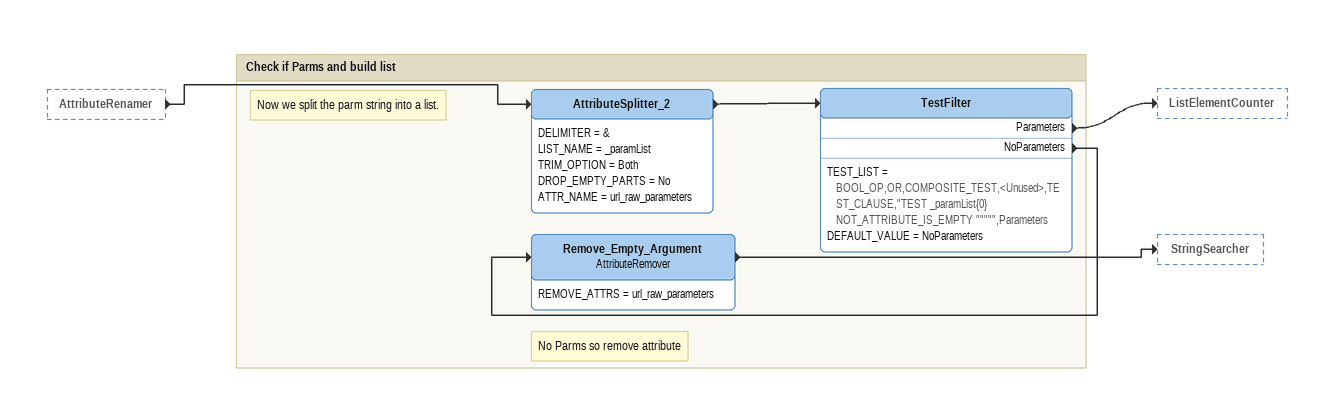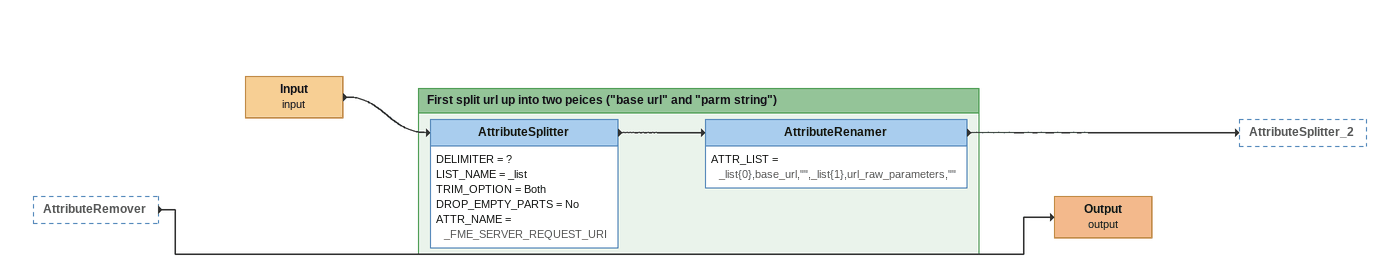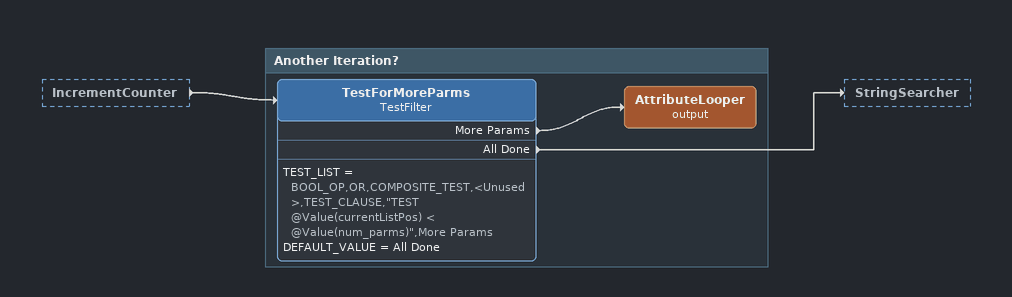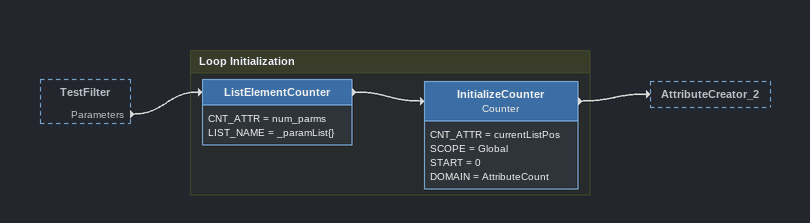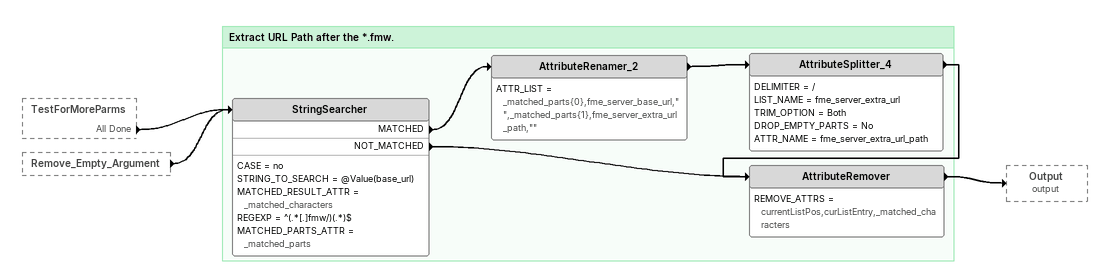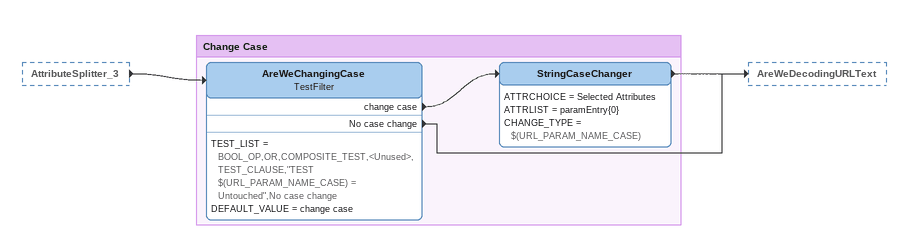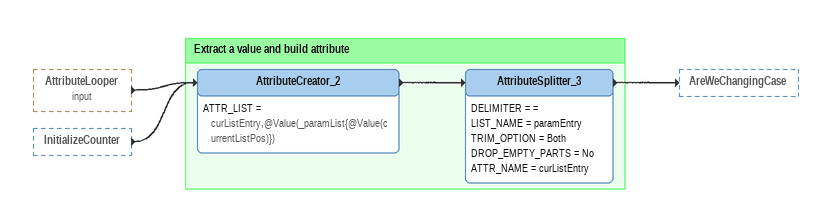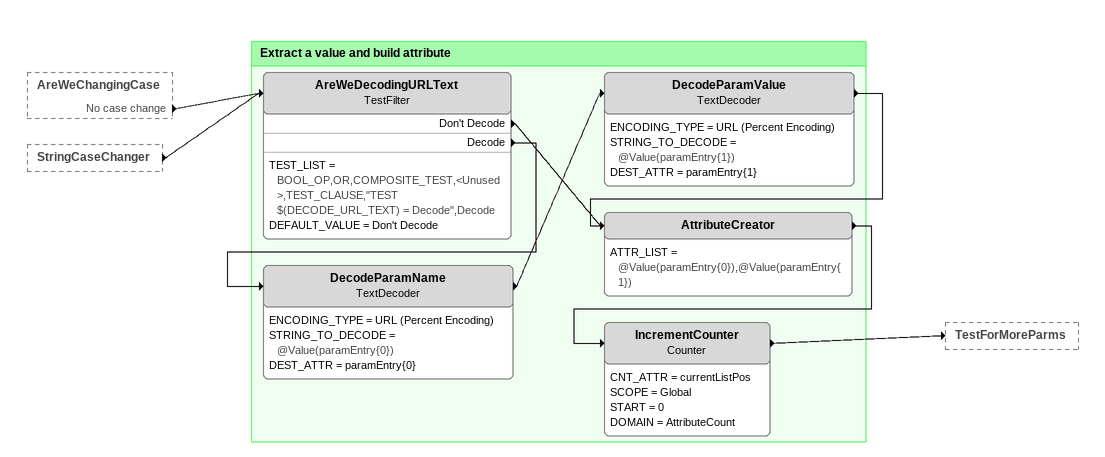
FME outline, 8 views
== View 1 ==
AttributeRenamer [outside]
    -> AttributeSplitter_2

Bookmark: Check if Parms and build list
Note: Now we split the parm string into a list.
AttributeSplitter_2
    DELIMITER = &
    LIST_NAME = _paramList
    TRIM_OPTION = Both
    DROP_EMPTY_PARTS = No
    ATTR_NAME = url_raw_parameters
    -> TestFilter
TestFilter
    TEST_LIST = BOOL_OP,OR,COMPOSITE_TEST,<Unused>,TEST_CLAUSE,"TEST _paramList{0} NOT_ATTRIBUTE_IS_EMPTY """"",Parameters
    DEFAULT_VALUE = NoParameters
    Parameters -> ListElementCounter
    NoParameters -> Remove_Empty_Argument
Note: No Parms so remove attribute
Remove_Empty_Argument: AttributeRemover
    REMOVE_ATTRS = url_raw_parameters
    -> StringSearcher

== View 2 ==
AttributeRemover [outside]
    -> Output (output)
Input (input)
    -> AttributeSplitter
Output (output)

Bookmark: First split url up into two peices ("base url" and "parm string")
AttributeSplitter
    DELIMITER = ?
    LIST_NAME = _list
    TRIM_OPTION = Both
    DROP_EMPTY_PARTS = No
    ATTR_NAME = _FME_SERVER_REQUEST_URI
    -> AttributeRenamer
AttributeRenamer
    ATTR_LIST = _list{0},base_url,"",_list{1},url_raw_parameters,""
    -> AttributeSplitter_2

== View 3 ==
IncrementCounter [outside]
    -> TestForMoreParms

Bookmark: Another Iteration?
TestForMoreParms: TestFilter
    TEST_LIST = BOOL_OP,OR,COMPOSITE_TEST,<Unused>,TEST_CLAUSE,"TEST @Value(currentListPos) < @Value(num_parms)",More Params
    DEFAULT_VALUE = All Done
    More Params -> AttributeLooper (output)
    All Done -> StringSearcher
AttributeLooper (output)

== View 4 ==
TestFilter [outside]
    Parameters -> ListElementCounter

Bookmark: Loop Initialization
ListElementCounter
    CNT_ATTR = num_parms
    LIST_NAME = _paramList{}
    -> InitializeCounter
InitializeCounter: Counter
    CNT_ATTR = currentListPos
    SCOPE = Global
    START = 0
    DOMAIN = AttributeCount
    -> AttributeCreator_2

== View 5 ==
TestForMoreParms [outside]
    All Done -> StringSearcher
Remove_Empty_Argument [outside]
    -> StringSearcher

Bookmark: Extract URL Path after the *.fmw.
StringSearcher
    CASE = no
    STRING_TO_SEARCH = @Value(base_url)
    MATCHED_RESULT_ATTR = _matched_characters
    REGEXP = ^(.*[.]fmw/)(.*)$
    MATCHED_PARTS_ATTR = _matched_parts
    MATCHED -> AttributeRenamer_2
    NOT_MATCHED -> AttributeRemover
AttributeRenamer_2
    ATTR_LIST = _matched_parts{0},fme_server_base_url,"",_matched_parts{1},fme_server_extra_url_path,""
    -> AttributeSplitter_4
AttributeSplitter_4
    DELIMITER = /
    LIST_NAME = fme_server_extra_url
    TRIM_OPTION = Both
    DROP_EMPTY_PARTS = No
    ATTR_NAME = fme_server_extra_url_path
    -> AttributeRemover
AttributeRemover
    REMOVE_ATTRS = currentListPos,curListEntry,_matched_characters
    -> Output (output)

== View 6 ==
AttributeSplitter_3 [outside]
    -> AreWeChangingCase

Bookmark: Change Case
AreWeChangingCase: TestFilter
    TEST_LIST = BOOL_OP,OR,COMPOSITE_TEST,<Unused>,TEST_CLAUSE,"TEST $(URL_PARAM_NAME_CASE) = Untouched",No case change
    DEFAULT_VALUE = change case
    change case -> StringCaseChanger
    No case change -> AreWeDecodingURLText
StringCaseChanger
    ATTRCHOICE = Selected Attributes
    ATTRLIST = paramEntry{0}
    CHANGE_TYPE = $(URL_PARAM_NAME_CASE)
    -> AreWeDecodingURLText

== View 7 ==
AttributeLooper (input) [outside]
    -> AttributeCreator_2
InitializeCounter [outside]
    -> AttributeCreator_2

Bookmark: Extract a value and build attribute
AttributeCreator_2
    ATTR_LIST = curListEntry,@Value(_paramList{@Value(currentListPos)})
    -> AttributeSplitter_3
AttributeSplitter_3
    DELIMITER = =
    LIST_NAME = paramEntry
    TRIM_OPTION = Both
    DROP_EMPTY_PARTS = No
    ATTR_NAME = curListEntry
    -> AreWeChangingCase

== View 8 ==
AreWeChangingCase [outside]
    No case change -> AreWeDecodingURLText
StringCaseChanger [outside]
    -> AreWeDecodingURLText

Bookmark: Extract a value and build attribute
AreWeDecodingURLText: TestFilter
    TEST_LIST = BOOL_OP,OR,COMPOSITE_TEST,<Unused>,TEST_CLAUSE,"TEST $(DECODE_URL_TEXT) = Decode",Decode
    DEFAULT_VALUE = Don't Decode
    Don't Decode -> AttributeCreator
    Decode -> DecodeParamName
DecodeParamName: TextDecoder
    ENCODING_TYPE = URL (Percent Encoding)
    STRING_TO_DECODE = @Value(paramEntry{0})
    DEST_ATTR = paramEntry{0}
    -> DecodeParamValue
DecodeParamValue: TextDecoder
    ENCODING_TYPE = URL (Percent Encoding)
    STRING_TO_DECODE = @Value(paramEntry{1})
    DEST_ATTR = paramEntry{1}
    -> AttributeCreator
AttributeCreator
    ATTR_LIST = @Value(paramEntry{0}),@Value(paramEntry{1})
    -> IncrementCounter
IncrementCounter: Counter
    CNT_ATTR = currentListPos
    SCOPE = Global
    START = 0
    DOMAIN = AttributeCount
    -> TestForMoreParms
